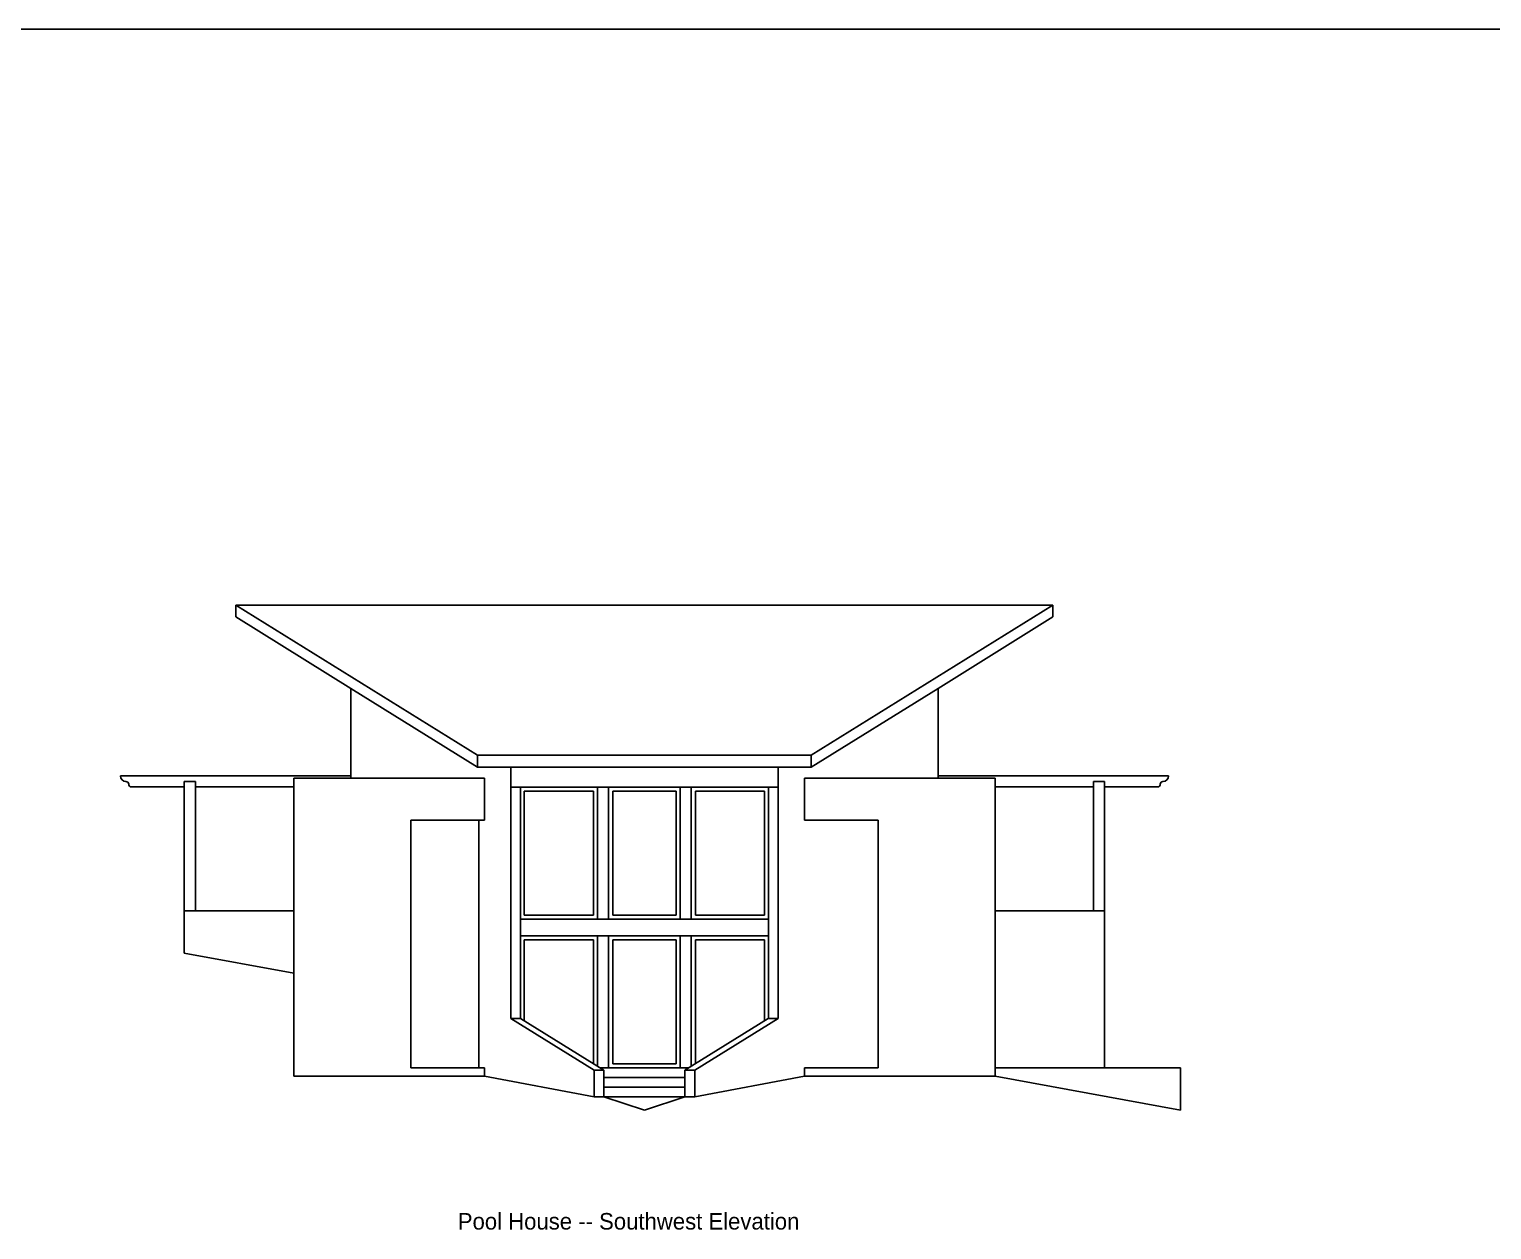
# Model space of a CAD drawing. Header units: inches. Extents: x 0 to 5835, y -2804 to 1896.
# Drawn here: x 1456 to 2517, y 1025 to 1896 of the extents above; entities that cross this region are included whole.
import ezdxf

# ---------------------------------------------------------------- set-up
doc = ezdxf.new("R2010")
doc.units = ezdxf.units.IN
doc.header["$LTSCALE"] = 8
doc.header["$MEASUREMENT"] = 0
for name, color, linetype in [('A-Elev', 7, 'CONTINUOUS'), ('A-walls', 7, 'CONTINUOUS'), ('construction', 160, 'CONTINUOUS')]:
    doc.layers.add(name, color=color, linetype=linetype)
doc.styles.get("Standard").update_dxf_attribs({"font": 'txt', "height": 0.2})

msp = doc.modelspace()

# ---------------------------------------------------------------- linework, layer by layer
at = {"layer": 'A-Elev'}
for p, q in [((1605.7, 1478, 27954.2), (2198.7, 1478, 27954.2)), ((1605.7, 1478, 37260.9), (1605.7, 1469.5, 54490.5)), ((2198.7, 1478, 37260.9), (2198.7, 1469.5, 54490.5))]:
    msp.add_line(p, q, dxfattribs=at)
at = {"layer": 'A-Elev', "color": 254}
for p, q in [((1689.1, 1417.7, 30119.7), (1781.1, 1360.5, 24591.7)), ((2115.3, 1417.7, 30119.7), (2023.3, 1360.5, 24591.7)), ((1781.1, 1369.1, 40250), (2023.3, 1369.1, 40250)), ((1805.1, 1360.5, 55908.3), (1781.1, 1360.5, 24591.7)), ((1999.3, 1360.5, 55908.3), (2023.3, 1360.5, 24591.7)), ((1689.1, 1352.5, 46414.9), (1786.1, 1352.5, 24591.7)), ((2018.3, 1352.5, 24591.7), (2115.3, 1352.5, 35281.7))]:
    msp.add_line(p, q, dxfattribs=at)
at = {"layer": 'A-Elev', "color": 253}
for p, q in [((1781.1, 1360.5, 24591.7), (1781.1, 1369.1, 24591.7)), ((1805.1, 1360.5, 55908.3), (1999.3, 1360.5, 55908.3)), ((2023.3, 1360.5, 24591.7), (2023.3, 1369.1, 24591.7)), ((1805.1, 1346, 40250), (1999.3, 1346, 40250)), ((1815, 1343.1, 40250), (1865.2, 1343.1, 40250)), ((1865.2, 1253.1, 40250), (1865.2, 1343.1, 40250)), ((1868.2, 1250.1, 40250), (1868.2, 1346, 40250)), ((1876.2, 1250.1, 31874), (1876.2, 1346, 31874)), ((1879.2, 1343.1, 40250), (1925.2, 1343.1, 40250)), ((1928.2, 1250.1, 40250), (1928.2, 1346, 40250)), ((1936.2, 1250.1, 31874), (1936.2, 1346, 31874)), ((1939.2, 1343.1, 40250), (1989.4, 1343.1, 40250)), ((1865.2, 1253.1, 40250), (1815, 1253.1, 40250)), ((1925.2, 1253.1, 40250), (1879.2, 1253.1, 40250)), ((1989.4, 1253.1, 40250), (1939.2, 1253.1, 40250)), ((1812.2, 1250.1, 40250), (1992.2, 1250.1, 40250)), ((1865.2, 1145.2, 40250), (1865.2, 1235.1, 40250)), ((1868.2, 1143.3, 40250), (1868.2, 1238.1, 40250)), ((1876.2, 1142.1, 31874), (1876.2, 1238.1, 31874)), ((1928.2, 1142.1, 40250), (1928.2, 1238.1, 40250)), ((1936.2, 1143.3, 31874), (1936.2, 1238.1, 31874)), ((1865.7, 1140.5, 29525.8), (1872.8, 1140.5, 40250)), ((1938.7, 1140.5, 29525.8), (1931.6, 1140.5, 40250))]:
    msp.add_line(p, q, dxfattribs=at)
at = {"layer": 'A-Elev', "color": 252}
for p, q in [((1812.2, 1178.1, 24591.7), (1812.2, 1346, 24591.7)), ((1815, 1253.1, 16221.5), (1815, 1343.1, 16221.5)), ((1879.2, 1253.1, 40250), (1879.2, 1343.1, 40250)), ((1925.2, 1253.1, 40250), (1925.2, 1343.1, 40250)), ((1939.2, 1253.1, 40250), (1939.2, 1343.1, 40250)), ((1989.4, 1253.1, 16221.5), (1989.4, 1343.1, 16221.5)), ((1992.2, 1178.1, 24591.7), (1992.2, 1346, 24591.7)), ((1812.2, 1238.1, 40250), (1992.2, 1238.1, 40250)), ((1865.2, 1235.1, 40250), (1815, 1235.1, 40250)), ((1815, 1176.3, 16221.5), (1815, 1235.1, 16221.5)), ((1879.2, 1145.1, 40250), (1879.2, 1235.1, 40250)), ((1925.2, 1235.1, 40250), (1879.2, 1235.1, 40250)), ((1925.2, 1145.1, 40250), (1925.2, 1235.1, 40250)), ((1939.2, 1145.2, 40250), (1939.2, 1235.1, 40250)), ((1989.4, 1235.1, 40250), (1939.2, 1235.1, 40250)), ((1989.4, 1176.3, 16221.5), (1989.4, 1235.1, 16221.5)), ((1812.3, 1178.1, 44622.5), (1805.1, 1178.1, 24591.7)), ((1992.1, 1178.1, 44622.5), (1999.3, 1178.1, 24591.7)), ((1925.2, 1145.1, 40250), (1879.2, 1145.1, 40250))]:
    msp.add_line(p, q, dxfattribs=at)
at = {"layer": 'A-walls', "color": 254}
for p, q in [((1781.1, 1369.1, 24591.7), (1605.7, 1478, 37260.9)), ((2023.3, 1369.1, 24591.7), (2198.7, 1478, 37260.9)), ((1805.1, 1178.1, 24591.7), (1805.1, 1360.5, 24591.7)), ((1999.3, 1178.1, 24591.7), (1999.3, 1360.5, 24591.7))]:
    msp.add_line(p, q, dxfattribs=at)
at = {"layer": 'A-walls'}
for p, q in [((1605.7, 1469.5, 123846), (1689.1, 1417.7, 76633.4)), ((2198.7, 1469.5, 123846), (2115.3, 1417.7, 76633.4)), ((1689.1, 1352.5, 45471.9), (1689.1, 1417.7, 30119.7)), ((2115.3, 1352.5, 34819.8), (2115.3, 1417.7, 27300.6)), ((1781.1, 1360.5, 24591.7), (1781.1, 1369.1, 24591.7)), ((1647.6, 1136.1, 24591.7), (1647.6, 1352.5, 24591.7)), ((1689.1, 1352.5, 55908.3), (1647.6, 1352.5, 55908.3)), ((2115.3, 1352.5, 55908.3), (2156.8, 1352.5, 55908.3)), ((2156.8, 1136.1, 24591.7), (2156.8, 1352.5, 24591.7)), ((1647.6, 1136.1, 40250), (1786.1, 1136.1, 40250)), ((1865.7, 1121.1, 31874), (1786.1, 1136.1, 24591.7)), ((1938.7, 1121.1, 31874), (2018.3, 1136.1, 24591.7)), ((2156.8, 1136.1, 40250), (2018.3, 1136.1, 40250)), ((1872.8, 1121.1, 40250), (1902.2, 1111.4, 40250)), ((1902.2, 1111.4, 40250), (1931.6, 1121.1, 40250))]:
    msp.add_line(p, q, dxfattribs=at)
at = {"layer": 'A-walls', "color": 253}
for p, q in [((2023.3, 1360.5, 24591.7), (2023.3, 1369.1, 24591.7)), ((1689.1, 1354.1, 24591.7), (1521.8, 1354.1, 24591.7)), ((1568.2, 1256.1, 24591.7), (1568.2, 1350.1, 8933.3)), ((1568.2, 1350.1, 8933.3), (1576.2, 1350.1, 8933.3)), ((1576.2, 1256.1, 24591.7), (1576.2, 1350.1, 8933.3)), ((2115.3, 1354.1, 24591.7), (2282.6, 1354.1, 24591.7)), ((2228.2, 1256.1, 24591.7), (2228.2, 1350.1, 8933.3)), ((2236.2, 1350.1, 8933.3), (2228.2, 1350.1, 8933.3)), ((2236.2, 1142.1, 43581.6), (2236.2, 1350.1, 8933.3)), ((1568.2, 1346.1, 24591.7), (1529.8, 1346.1, 24591.7)), ((1647.6, 1346.1, 24591.7), (1576.2, 1346.1, 24591.7)), ((2156.8, 1346.1, 24591.7), (2228.2, 1346.1, 24591.7)), ((2236.2, 1346.1, 24591.7), (2274.6, 1346.1, 24591.7)), ((1732.6, 1142.1, 8933.3), (1732.6, 1322.1, 24591.7)), ((1732.6, 1322.1, 24591.7), (1786.1, 1322.1, 24591.7)), ((2071.8, 1322.1, 24591.7), (2018.3, 1322.1, 24591.7)), ((2071.8, 1142.1, 24591.7), (2071.8, 1322.1, 24591.7)), ((1732.6, 1196.1, 24591.7), (1732.6, 1298.1, 24591.7)), ((1568.2, 1256.1, 24591.7), (1568.2, 1225.4, 24591.7)), ((1647.6, 1256.1, 40250), (1568.2, 1256.1, 40250)), ((2156.8, 1256.1, 40250), (2236.2, 1256.1, 40250)), ((1568.2, 1225.4, 24591.7), (1647.6, 1210.9, 24591.7)), ((1865.7, 1140.5, 29525.8), (1805.1, 1178.1, 33898.4)), ((1872.8, 1140.5, 40250), (1812.3, 1178.1, 44622.5)), ((1931.6, 1140.5, 40250), (1992.1, 1178.1, 44622.5)), ((1938.7, 1140.5, 29525.8), (1999.3, 1178.1, 33898.4)), ((1732.6, 1142.1, 24591.7), (1786.1, 1142.1, 24591.7)), ((1865.7, 1121.1, 31874), (1865.7, 1140.5, 31874)), ((1934.2, 1142.1, 40250), (1870.2, 1142.1, 40250)), ((1872.8, 1121.1, 40250), (1872.8, 1140.5, 40250)), ((1931.6, 1121.1, 40250), (1931.6, 1140.5, 40250)), ((1938.7, 1121.1, 31874), (1938.7, 1140.5, 31874)), ((2071.8, 1142.1, 40250), (2018.3, 1142.1, 40250)), ((2156.8, 1142.1, 40250), (2291.4, 1142.1, 24591.7)), ((2156.8, 1136.1, 24591.7), (2291.4, 1111.4, 24591.7)), ((2291.4, 1142.1, 24591.7), (2291.4, 1111.4, 24591.7)), ((1931.6, 1135.1, 40250), (1872.8, 1135.1, 40250)), ((1931.6, 1128.1, 40250), (1872.8, 1128.1, 40250)), ((1872.8, 1121.1, 40250), (1865.7, 1121.1, 40250)), ((1872.8, 1121.1, 40250), (1931.6, 1121.1, 40250)), ((1938.7, 1121.1, 40250), (1931.6, 1121.1, 40250))]:
    msp.add_line(p, q, dxfattribs=at)
at = {"layer": 'A-walls', "color": 252}
for p, q in [((1786.1, 1322.1, 24591.7), (1786.1, 1352.5, 24591.7)), ((2018.3, 1322.1, 24591.7), (2018.3, 1352.5, 24591.7)), ((1782.1, 1142.1, 8933.3), (1782.1, 1322.1, 24591.7)), ((1786.1, 1136.1, 24591.7), (1786.1, 1142.1, 8933.3)), ((2018.3, 1136.1, 24591.7), (2018.3, 1142.1, 24591.7))]:
    msp.add_line(p, q, dxfattribs=at)
at = {"layer": 'A-walls', "color": 253}
for centre, radius, start, end in [((1525.8, 1354.1, 557.3), 4, 180, 270), ((1525.8, 1348.1, 8933.3), 2, 0, 90), ((2278.6, 1348.1, 8933.3), 2, 90, 180), ((2278.6, 1354.1, 557.3), 4, 270, 0), ((1529.8, 1348.1, 8933.3), 2, 180, 270), ((2274.6, 1348.1, 8933.3), 2, 270, 360)]:
    msp.add_arc(centre, radius, start, end, dxfattribs=at)
at = {"layer": 'construction'}
msp.add_line((0, 1896.2), (3647.1, 1896.2), dxfattribs=at)

# ---------------------------------------------------------------- texts
at = {"layer": 'A-walls'}
msp.add_text('Pool House -- Southwest Elevation', height=12, rotation=360, dxfattribs=at).set_placement((1766.7, 1024.8, -8376))

doc.saveas('drawing.dxf')
